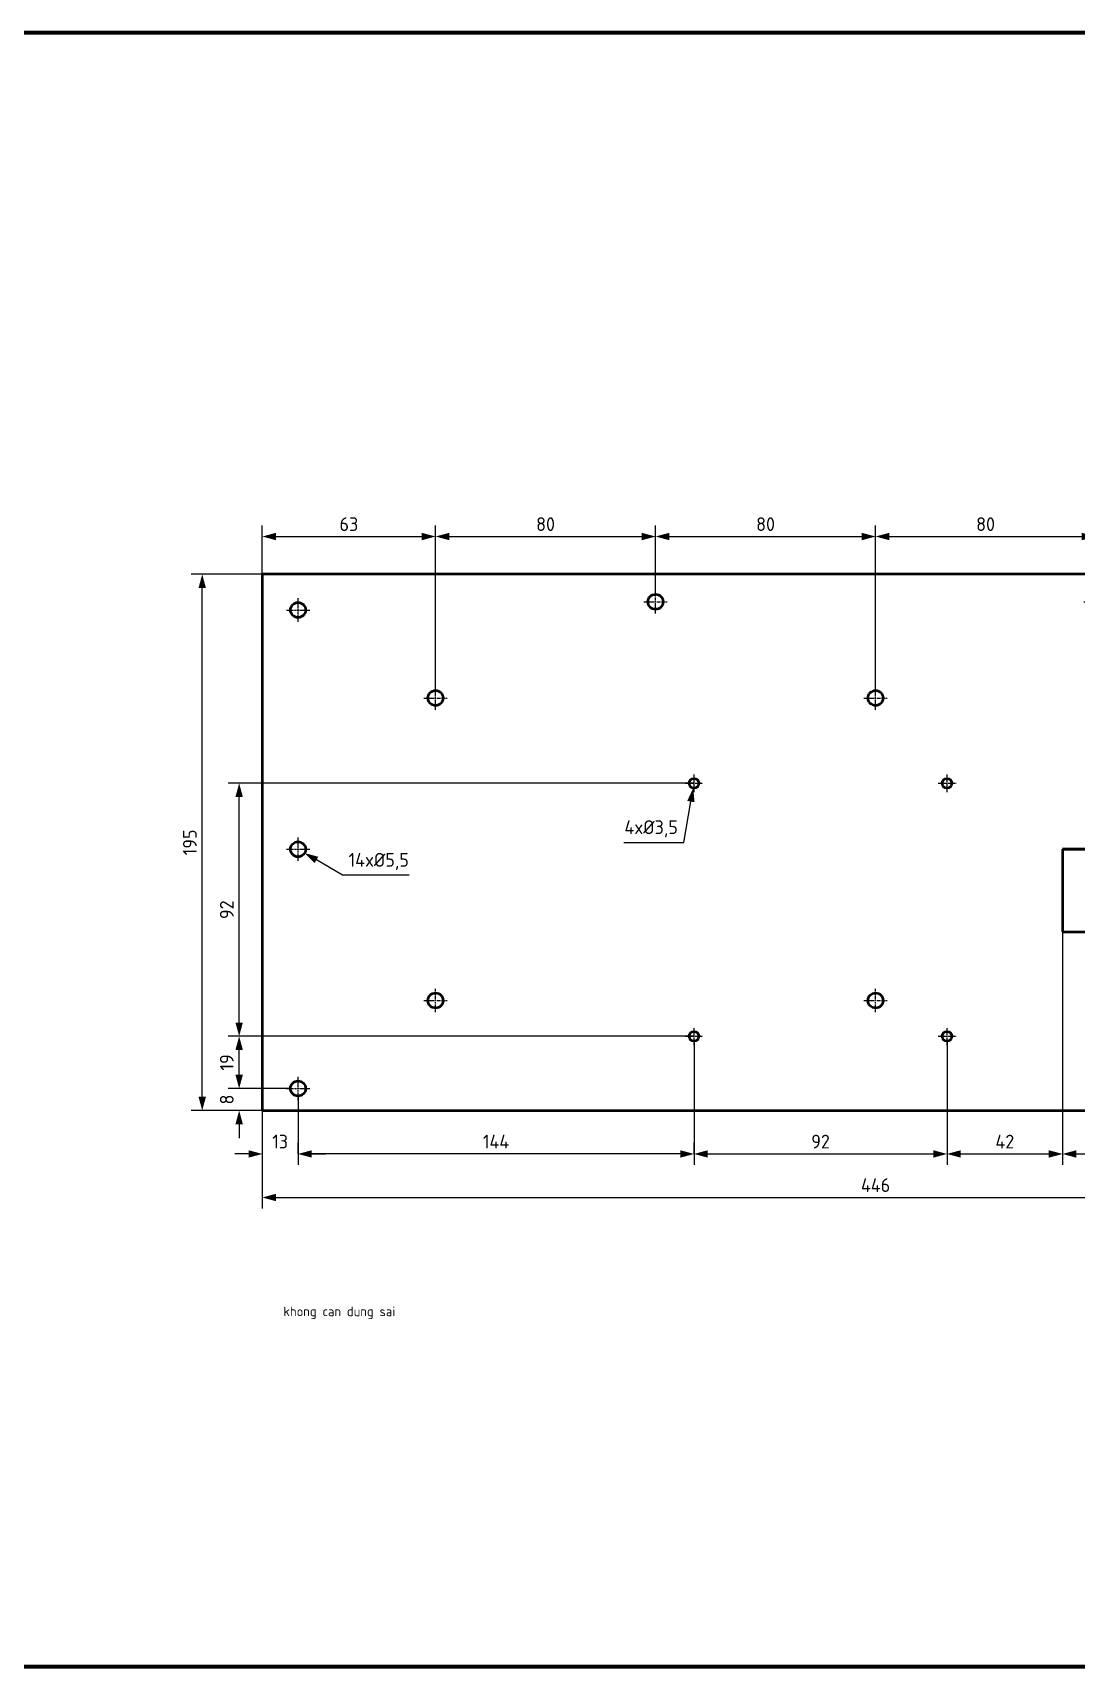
# Model space of a CAD drawing. Header units: millimetres. Extents: x 55 to 6841, y 61 to 3739.
# Drawn here: x 2948 to 3327, y 485 to 1079 of the extents above; entities that cross this region are included whole.
import ezdxf

# ---------------------------------------------------------------- set-up
doc = ezdxf.new("R2010")
doc.units = ezdxf.units.MM
doc.header["$LTSCALE"] = 0.7
doc.header["$PDMODE"] = 35
doc.header["$PDSIZE"] = -4
doc.linetypes.add('CENTER2', pattern=[1.125, 0.75, -0.125, 0.125, -0.125])
for name, color, linetype, lineweight in [('AM_5', 10, 'Continuous', 25), ('CON', 7, 'Continuous', 50), ('DIM', 94, 'Continuous', 25), ('KHUNGBV', 5, 'Continuous', 70)]:
    doc.layers.add(name, color=color, linetype=linetype, lineweight=lineweight)
doc.styles.add('TCVN-7284', font='tcvn+7284-2003r.ttf')
doc.styles.add('TCVN7824', font='tcvn+7284-2003r.ttf', dxfattribs={"height": 3.5})
doc.dimstyles.new('TCVN_ISO-25_RadiusDia', dxfattribs={"dimtxt": 2.5, "dimasz": 2.5, "dimexe": 2, "dimexo": 0, "dimgap": 1, "dimtad": 1, "dimtoh": 1, "dimtxsty": 'TCVN-7284', "dimblk": 'Arrow', "dimcen": 0, "dimclrd": 256, "dimclre": 256, "dimclrt": 256, "dimadec": 0, "dimazin": 0, "dimtfac": 1, "dimtofl": 0, "dimtmove": 0, "dimatfit": 3, "dimldrblk": 'Arrow', "dimfxl": 1, "dimlwd": -1, "dimlwe": -1, "dimarcsym": 0})

# ---------------------------------------------------------------- blocks, each defined once
blk = doc.blocks.new('KHUNG_A3')
at = {"layer": 'KHUNGBV', "color": 8, "linetype": 'Continuous', "ltscale": 0.66}
for p, q in [((481.71, 341.61), (61.71, 341.61)), ((61.71, 44.61), (481.71, 44.61))]:
    blk.add_line(p, q, dxfattribs=at)
blk = doc.blocks.new('*U473')
at = {"layer": 'AM_5', "color": 0, "linetype": 'CENTER2', "ltscale": 2, "transparency": 16777216}
for p, q in [((-4.25, 0), (-0.55, 0)), ((0, 0.55), (0, 4.25)), ((0.55, 0), (4.25, 0)), ((0, -4.25), (0, -0.55))]:
    blk.add_line(p, q, dxfattribs=at)
at = {"layer": 'AM_5', "color": 0, "linetype": 'Continuous', "ltscale": 2, "transparency": 16777216}
for p, q in [((-0.275, 0), (0.275, 0)), ((0, -0.275), (0, 0.275))]:
    blk.add_line(p, q, dxfattribs=at)
blk = doc.blocks.new('*U474')
at = {"layer": 'AM_5', "color": 0, "linetype": 'CENTER2', "ltscale": 2, "transparency": 16777216}
for p, q in [((-4.25, 0), (-0.55, 0)), ((0, 0.55), (0, 4.25)), ((0.55, 0), (4.25, 0)), ((0, -4.25), (0, -0.55))]:
    blk.add_line(p, q, dxfattribs=at)
at = {"layer": 'AM_5', "color": 0, "linetype": 'Continuous', "ltscale": 2, "transparency": 16777216}
for p, q in [((-0.275, 0), (0.275, 0)), ((0, -0.275), (0, 0.275))]:
    blk.add_line(p, q, dxfattribs=at)
blk = doc.blocks.new('*U475')
at = {"layer": 'AM_5', "color": 0, "linetype": 'CENTER2', "ltscale": 2, "transparency": 16777216}
for p, q in [((-4.25, 0), (-0.55, 0)), ((0, 0.55), (0, 4.25)), ((0.55, 0), (4.25, 0)), ((0, -4.25), (0, -0.55))]:
    blk.add_line(p, q, dxfattribs=at)
at = {"layer": 'AM_5', "color": 0, "linetype": 'Continuous', "ltscale": 2, "transparency": 16777216}
for p, q in [((-0.275, 0), (0.275, 0)), ((0, -0.275), (0, 0.275))]:
    blk.add_line(p, q, dxfattribs=at)
blk = doc.blocks.new('*U476')
at = {"layer": 'AM_5', "color": 0, "linetype": 'CENTER2', "ltscale": 2, "transparency": 16777216}
for p, q in [((-3.25, 0), (-0.35, 0)), ((0, 0.35), (0, 3.25)), ((0.35, 0), (3.25, 0)), ((0, -3.25), (0, -0.35))]:
    blk.add_line(p, q, dxfattribs=at)
at = {"layer": 'AM_5', "color": 0, "linetype": 'Continuous', "ltscale": 2, "transparency": 16777216}
for p, q in [((-0.175, 0), (0.175, 0)), ((0, -0.175), (0, 0.175))]:
    blk.add_line(p, q, dxfattribs=at)
blk = doc.blocks.new('*U477')
at = {"layer": 'AM_5', "color": 0, "linetype": 'CENTER2', "ltscale": 2, "transparency": 16777216}
for p, q in [((-4.25, 0), (-0.55, 0)), ((0, 0.55), (0, 4.25)), ((0.55, 0), (4.25, 0)), ((0, -4.25), (0, -0.55))]:
    blk.add_line(p, q, dxfattribs=at)
at = {"layer": 'AM_5', "color": 0, "linetype": 'Continuous', "ltscale": 2, "transparency": 16777216}
for p, q in [((-0.275, 0), (0.275, 0)), ((0, -0.275), (0, 0.275))]:
    blk.add_line(p, q, dxfattribs=at)
blk = doc.blocks.new('*U483')
at = {"layer": 'AM_5', "color": 0, "linetype": 'CENTER2', "ltscale": 2, "transparency": 16777216}
for p, q in [((-4.25, 0), (-0.55, 0)), ((0, 0.55), (0, 4.25)), ((0.55, 0), (4.25, 0)), ((0, -4.25), (0, -0.55))]:
    blk.add_line(p, q, dxfattribs=at)
at = {"layer": 'AM_5', "color": 0, "linetype": 'Continuous', "ltscale": 2, "transparency": 16777216}
for p, q in [((-0.275, 0), (0.275, 0)), ((0, -0.275), (0, 0.275))]:
    blk.add_line(p, q, dxfattribs=at)
blk = doc.blocks.new('*U484')
at = {"layer": 'AM_5', "color": 0, "linetype": 'CENTER2', "ltscale": 2, "transparency": 16777216}
for p, q in [((-4.25, 0), (-0.55, 0)), ((0, 0.55), (0, 4.25)), ((0.55, 0), (4.25, 0)), ((0, -4.25), (0, -0.55))]:
    blk.add_line(p, q, dxfattribs=at)
at = {"layer": 'AM_5', "color": 0, "linetype": 'Continuous', "ltscale": 2, "transparency": 16777216}
for p, q in [((-0.275, 0), (0.275, 0)), ((0, -0.275), (0, 0.275))]:
    blk.add_line(p, q, dxfattribs=at)
blk = doc.blocks.new('*U485')
at = {"layer": 'AM_5', "color": 0, "linetype": 'CENTER2', "ltscale": 2, "transparency": 16777216}
for p, q in [((-4.25, 0), (-0.55, 0)), ((0, 0.55), (0, 4.25)), ((0.55, 0), (4.25, 0)), ((0, -4.25), (0, -0.55))]:
    blk.add_line(p, q, dxfattribs=at)
at = {"layer": 'AM_5', "color": 0, "linetype": 'Continuous', "ltscale": 2, "transparency": 16777216}
for p, q in [((-0.275, 0), (0.275, 0)), ((0, -0.275), (0, 0.275))]:
    blk.add_line(p, q, dxfattribs=at)
blk = doc.blocks.new('*U486')
at = {"layer": 'AM_5', "color": 0, "linetype": 'CENTER2', "ltscale": 2, "transparency": 16777216}
for p, q in [((-4.25, 0), (-0.55, 0)), ((0, 0.55), (0, 4.25)), ((0.55, 0), (4.25, 0)), ((0, -4.25), (0, -0.55))]:
    blk.add_line(p, q, dxfattribs=at)
at = {"layer": 'AM_5', "color": 0, "linetype": 'Continuous', "ltscale": 2, "transparency": 16777216}
for p, q in [((-0.275, 0), (0.275, 0)), ((0, -0.275), (0, 0.275))]:
    blk.add_line(p, q, dxfattribs=at)
blk = doc.blocks.new('*U487')
at = {"layer": 'AM_5', "color": 0, "linetype": 'CENTER2', "ltscale": 2, "transparency": 16777216}
for p, q in [((-3.25, 0), (-0.35, 0)), ((0, 0.35), (0, 3.25)), ((0.35, 0), (3.25, 0)), ((0, -3.25), (0, -0.35))]:
    blk.add_line(p, q, dxfattribs=at)
at = {"layer": 'AM_5', "color": 0, "linetype": 'Continuous', "ltscale": 2, "transparency": 16777216}
for p, q in [((-0.175, 0), (0.175, 0)), ((0, -0.175), (0, 0.175))]:
    blk.add_line(p, q, dxfattribs=at)
blk = doc.blocks.new('*U488')
at = {"layer": 'AM_5', "color": 0, "linetype": 'CENTER2', "ltscale": 2, "transparency": 16777216}
for p, q in [((-3.25, 0), (-0.35, 0)), ((0, 0.35), (0, 3.25)), ((0.35, 0), (3.25, 0)), ((0, -3.25), (0, -0.35))]:
    blk.add_line(p, q, dxfattribs=at)
at = {"layer": 'AM_5', "color": 0, "linetype": 'Continuous', "ltscale": 2, "transparency": 16777216}
for p, q in [((-0.175, 0), (0.175, 0)), ((0, -0.175), (0, 0.175))]:
    blk.add_line(p, q, dxfattribs=at)
blk = doc.blocks.new('*U489')
at = {"layer": 'AM_5', "color": 0, "linetype": 'CENTER2', "ltscale": 2, "transparency": 16777216}
for p, q in [((-4.25, 0), (-0.55, 0)), ((0, 0.55), (0, 4.25)), ((0.55, 0), (4.25, 0)), ((0, -4.25), (0, -0.55))]:
    blk.add_line(p, q, dxfattribs=at)
at = {"layer": 'AM_5', "color": 0, "linetype": 'Continuous', "ltscale": 2, "transparency": 16777216}
for p, q in [((-0.275, 0), (0.275, 0)), ((0, -0.275), (0, 0.275))]:
    blk.add_line(p, q, dxfattribs=at)
blk = doc.blocks.new('*U490')
at = {"layer": 'AM_5', "color": 0, "linetype": 'CENTER2', "ltscale": 2, "transparency": 16777216}
for p, q in [((-4.25, 0), (-0.55, 0)), ((0, 0.55), (0, 4.25)), ((0.55, 0), (4.25, 0)), ((0, -4.25), (0, -0.55))]:
    blk.add_line(p, q, dxfattribs=at)
at = {"layer": 'AM_5', "color": 0, "linetype": 'Continuous', "ltscale": 2, "transparency": 16777216}
for p, q in [((-0.275, 0), (0.275, 0)), ((0, -0.275), (0, 0.275))]:
    blk.add_line(p, q, dxfattribs=at)
blk = doc.blocks.new('*U478')
at = {"layer": 'AM_5', "color": 0, "linetype": 'CENTER2', "ltscale": 2, "transparency": 16777216}
for p, q in [((-4.25, 0), (-0.55, 0)), ((0, 0.55), (0, 4.25)), ((0.55, 0), (4.25, 0)), ((0, -4.25), (0, -0.55))]:
    blk.add_line(p, q, dxfattribs=at)
at = {"layer": 'AM_5', "color": 0, "linetype": 'Continuous', "ltscale": 2, "transparency": 16777216}
for p, q in [((-0.275, 0), (0.275, 0)), ((0, -0.275), (0, 0.275))]:
    blk.add_line(p, q, dxfattribs=at)
blk = doc.blocks.new('*U479')
at = {"layer": 'AM_5', "color": 0, "linetype": 'CENTER2', "ltscale": 2, "transparency": 16777216}
for p, q in [((-3.25, 0), (-0.35, 0)), ((0, 0.35), (0, 3.25)), ((0.35, 0), (3.25, 0)), ((0, -3.25), (0, -0.35))]:
    blk.add_line(p, q, dxfattribs=at)
at = {"layer": 'AM_5', "color": 0, "linetype": 'Continuous', "ltscale": 2, "transparency": 16777216}
for p, q in [((-0.175, 0), (0.175, 0)), ((0, -0.175), (0, 0.175))]:
    blk.add_line(p, q, dxfattribs=at)
blk = doc.blocks.new('*U480')
at = {"layer": 'AM_5', "color": 0, "linetype": 'CENTER2', "ltscale": 2, "transparency": 16777216}
for p, q in [((-4.25, 0), (-0.55, 0)), ((0, 0.55), (0, 4.25)), ((0.55, 0), (4.25, 0)), ((0, -4.25), (0, -0.55))]:
    blk.add_line(p, q, dxfattribs=at)
at = {"layer": 'AM_5', "color": 0, "linetype": 'Continuous', "ltscale": 2, "transparency": 16777216}
for p, q in [((-0.275, 0), (0.275, 0)), ((0, -0.275), (0, 0.275))]:
    blk.add_line(p, q, dxfattribs=at)
blk = doc.blocks.new('*U481')
at = {"layer": 'AM_5', "color": 0, "linetype": 'CENTER2', "ltscale": 2, "transparency": 16777216}
for p, q in [((-4.25, 0), (-0.55, 0)), ((0, 0.55), (0, 4.25)), ((0.55, 0), (4.25, 0)), ((0, -4.25), (0, -0.55))]:
    blk.add_line(p, q, dxfattribs=at)
at = {"layer": 'AM_5', "color": 0, "linetype": 'Continuous', "ltscale": 2, "transparency": 16777216}
for p, q in [((-0.275, 0), (0.275, 0)), ((0, -0.275), (0, 0.275))]:
    blk.add_line(p, q, dxfattribs=at)
blk = doc.blocks.new('*U482')
at = {"layer": 'AM_5', "color": 0, "linetype": 'CENTER2', "ltscale": 2, "transparency": 16777216}
for p, q in [((-4.25, 0), (-0.55, 0)), ((0, 0.55), (0, 4.25)), ((0.55, 0), (4.25, 0)), ((0, -4.25), (0, -0.55))]:
    blk.add_line(p, q, dxfattribs=at)
at = {"layer": 'AM_5', "color": 0, "linetype": 'Continuous', "ltscale": 2, "transparency": 16777216}
for p, q in [((-0.275, 0), (0.275, 0)), ((0, -0.275), (0, 0.275))]:
    blk.add_line(p, q, dxfattribs=at)
blk = doc.blocks.new('tam_day')
at = {"layer": 'CON'}
for p, q in [((4476.73, 461.82), (4030.73, 461.82)), ((4030.73, 461.82), (4030.73, 266.82)), ((4476.73, 266.82), (4476.73, 461.82)), ((4321.73, 361.82), (4351.73, 361.82)), ((4321.73, 361.82), (4321.73, 331.82)), ((4351.73, 361.82), (4321.73, 361.82)), ((4321.73, 361.82), (4321.73, 331.82)), ((4351.73, 361.82), (4351.73, 331.82)), ((4351.73, 331.82), (4351.73, 361.82)), ((4321.73, 331.82), (4351.73, 331.82)), ((4321.73, 331.82), (4351.73, 331.82)), ((4030.73, 266.82), (4476.73, 266.82))]:
    blk.add_line(p, q, dxfattribs=at)
for centre, radius in [((4043.73, 448.82), 2.75), ((4043.73, 448.82), 2.75), ((4173.73, 451.82), 2.75), ((4173.73, 451.82), 2.75), ((4333.73, 451.82), 2.75), ((4333.73, 451.82), 2.75), ((4463.73, 448.82), 2.75), ((4463.73, 448.82), 2.75), ((4093.73, 416.82), 2.75), ((4093.73, 416.82), 2.75), ((4253.73, 416.82), 2.75), ((4253.73, 416.82), 2.75), ((4413.73, 416.82), 2.75), ((4413.73, 416.82), 2.75), ((4187.73, 385.82), 1.75), ((4279.73, 385.82), 1.75), ((4043.73, 361.82), 2.75), ((4043.73, 361.82), 2.75), ((4463.73, 361.82), 2.75), ((4463.73, 361.82), 2.75), ((4093.73, 306.82), 2.75), ((4093.73, 306.82), 2.75), ((4253.73, 306.82), 2.75), ((4253.73, 306.82), 2.75), ((4413.73, 306.82), 2.75), ((4413.73, 306.82), 2.75), ((4187.73, 293.82), 1.75), ((4279.73, 293.82), 1.75), ((4043.73, 274.82), 2.75), ((4043.73, 274.82), 2.75), ((4463.73, 274.82), 2.75), ((4463.73, 274.82), 2.75)]:
    blk.add_circle(centre, radius, dxfattribs=at)
at = {"layer": 'AM_5', "linetype": 'CENTER2', "ltscale": 2}
for name, p in [('*U473', (4043.73, 448.82)), ('*U474', (4173.73, 451.82)), ('*U483', (4333.73, 451.82)), ('*U485', (4463.73, 448.82)), ('*U475', (4093.73, 416.82)), ('*U477', (4253.73, 416.82)), ('*U484', (4413.73, 416.82)), ('*U476', (4187.73, 385.82)), ('*U487', (4279.73, 385.82)), ('*U481', (4043.73, 361.82)), ('*U486', (4463.73, 361.82)), ('*U480', (4093.73, 306.82)), ('*U489', (4253.73, 306.82)), ('*U490', (4413.73, 306.82)), ('*U479', (4187.73, 293.82)), ('*U488', (4279.73, 293.82)), ('*U482', (4043.73, 274.82)), ('*U478', (4463.73, 274.82))]:
    blk.add_blockref(name, p, dxfattribs=at)
blk = doc.blocks.new('Arrow')
at = {"layer": 'DIM'}
blk.add_solid([(-1, 0.27), (-1, -0.27), (0, 0)], dxfattribs=at)
blk = doc.blocks.new('*D339')
at = {"layer": 'Defpoints', "color": 0, "ltscale": 0.2, "transparency": 16777216}
for p in [(3044.35, 691.99), (3031.35, 686.74), (3044.35, 670.95)]:
    blk.add_point(p, dxfattribs=at)
at = {"layer": 'DIM', "ltscale": 0.2, "transparency": 16777216}
for p, q in [((3044.35, 691.99), (3044.35, 666.95)), ((3031.35, 686.74), (3031.35, 666.95)), ((3026.35, 670.95), (3021.35, 670.95)), ((3049.35, 670.95), (3054.35, 670.95))]:
    blk.add_line(p, q, dxfattribs=at)
at = {"layer": 'DIM', "ltscale": 0.2, "transparency": 16777216, "xscale": 5.000000000000284, "yscale": 5.000000000000284, "zscale": 5.000000000000284}
blk.add_blockref('Arrow', (3031.35, 670.95), dxfattribs=at)
at = {"layer": 'DIM', "ltscale": 0.2, "transparency": 16777216, "xscale": 5.000000000000284, "yscale": 5.000000000000284, "zscale": 5.000000000000284, "rotation": 180}
blk.add_blockref('Arrow', (3044.35, 670.95), dxfattribs=at)
at = {"layer": 'DIM', "ltscale": 0.2, "transparency": 16777216, "insert": (3037.85, 675.45), "char_height": 5, "attachment_point": 5, "style": 'TCVN-7284'}
blk.add_mtext('13', dxfattribs=at)
blk = doc.blocks.new('*D340')
at = {"layer": 'Defpoints', "color": 0, "ltscale": 0.2, "transparency": 16777216}
for p in [(3322.35, 748.74), (3280.35, 712.49), (3322.35, 670.95)]:
    blk.add_point(p, dxfattribs=at)
at = {"layer": 'DIM', "ltscale": 0.2, "transparency": 16777216}
for p, q in [((3322.35, 748.74), (3322.35, 666.95)), ((3280.35, 712.49), (3280.35, 666.95)), ((3285.35, 670.95), (3317.35, 670.95))]:
    blk.add_line(p, q, dxfattribs=at)
at = {"layer": 'DIM', "ltscale": 0.2, "transparency": 16777216, "xscale": 5.000000000000284, "yscale": 5.000000000000284, "zscale": 5.000000000000284, "rotation": 180}
blk.add_blockref('Arrow', (3280.35, 670.95), dxfattribs=at)
at = {"layer": 'DIM', "ltscale": 0.2, "transparency": 16777216, "xscale": 5.000000000000284, "yscale": 5.000000000000284, "zscale": 5.000000000000284}
blk.add_blockref('Arrow', (3322.35, 670.95), dxfattribs=at)
at = {"layer": 'DIM', "ltscale": 0.2, "transparency": 16777216, "insert": (3301.35, 675.45), "char_height": 5, "attachment_point": 5, "style": 'TCVN-7284'}
blk.add_mtext('42', dxfattribs=at)
blk = doc.blocks.new('*D341')
at = {"layer": 'Defpoints', "color": 0, "ltscale": 0.2, "transparency": 16777216}
for p in [(3322.35, 751.74), (3352.35, 751.74), (3352.35, 670.95)]:
    blk.add_point(p, dxfattribs=at)
at = {"layer": 'DIM', "ltscale": 0.2, "transparency": 16777216}
for p, q in [((3322.35, 751.74), (3322.35, 666.95)), ((3352.35, 751.74), (3352.35, 666.95)), ((3327.35, 670.95), (3347.35, 670.95))]:
    blk.add_line(p, q, dxfattribs=at)
at = {"layer": 'DIM', "ltscale": 0.2, "transparency": 16777216, "xscale": 5.000000000000284, "yscale": 5.000000000000284, "zscale": 5.000000000000284, "rotation": 180}
blk.add_blockref('Arrow', (3322.35, 670.95), dxfattribs=at)
at = {"layer": 'DIM', "ltscale": 0.2, "transparency": 16777216, "xscale": 5.000000000000284, "yscale": 5.000000000000284, "zscale": 5.000000000000284}
blk.add_blockref('Arrow', (3352.35, 670.95), dxfattribs=at)
at = {"layer": 'DIM', "ltscale": 0.2, "transparency": 16777216, "insert": (3337.35, 675.45), "char_height": 5, "attachment_point": 5, "style": 'TCVN-7284'}
blk.add_mtext('30', dxfattribs=at)
blk = doc.blocks.new('*D342')
at = {"layer": 'Defpoints', "color": 0, "ltscale": 0.7, "transparency": 16777216}
for p in [(3031.35, 686.74), (3477.35, 686.74), (3477.35, 655.12)]:
    blk.add_point(p, dxfattribs=at)
at = {"layer": 'DIM', "ltscale": 0.7, "transparency": 16777216}
for p, q in [((3031.35, 686.74), (3031.35, 651.12)), ((3477.35, 686.74), (3477.35, 651.12)), ((3036.35, 655.12), (3472.35, 655.12))]:
    blk.add_line(p, q, dxfattribs=at)
at = {"layer": 'DIM', "ltscale": 0.7, "transparency": 16777216, "xscale": 5, "yscale": 5, "zscale": 5, "rotation": 180}
blk.add_blockref('Arrow', (3031.35, 655.12), dxfattribs=at)
at = {"layer": 'DIM', "ltscale": 0.7, "transparency": 16777216, "xscale": 5, "yscale": 5, "zscale": 5}
blk.add_blockref('Arrow', (3477.35, 655.12), dxfattribs=at)
at = {"layer": 'DIM', "ltscale": 0.7, "transparency": 16777216, "insert": (3254.35, 659.62), "char_height": 5, "attachment_point": 5, "style": 'TCVN-7284', "bg_fill": 3, "box_fill_scale": 1.1, "bg_fill_color": 256, "bg_fill_true_color": 13158600, "bg_fill_transparency": 0}
blk.add_mtext('446', dxfattribs=at)
blk = doc.blocks.new('*D343')
at = {"layer": 'Defpoints', "color": 0, "ltscale": 0.2, "transparency": 16777216}
for p in [(3022.94, 694.74), (3041.6, 694.74), (3031.35, 686.74)]:
    blk.add_point(p, dxfattribs=at)
at = {"layer": 'DIM', "ltscale": 0.2, "transparency": 16777216}
for p, q in [((3022.94, 699.74), (3022.94, 704.74)), ((3041.6, 694.74), (3018.94, 694.74)), ((3031.35, 686.74), (3018.94, 686.74)), ((3022.94, 681.74), (3022.94, 676.74))]:
    blk.add_line(p, q, dxfattribs=at)
at = {"layer": 'DIM', "ltscale": 0.2, "transparency": 16777216, "xscale": 5.000000000000284, "yscale": 5.000000000000284, "zscale": 5.000000000000284}
for p, rotation in [((3022.94, 694.74), 270), ((3022.94, 686.74), 90)]:
    blk.add_blockref('Arrow', p, dxfattribs=dict(at, rotation=rotation))
at = {"layer": 'DIM', "ltscale": 0.2, "transparency": 16777216, "insert": (3018.44, 690.74), "char_height": 5, "attachment_point": 5, "rotation": 90, "style": 'TCVN-7284'}
blk.add_mtext('8', dxfattribs=at)
blk = doc.blocks.new('*D344')
at = {"layer": 'Defpoints', "color": 0, "ltscale": 0.2, "transparency": 16777216}
for p in [(3022.94, 713.74), (3188.35, 713.74), (3041.6, 694.74)]:
    blk.add_point(p, dxfattribs=at)
at = {"layer": 'DIM', "ltscale": 0.2, "transparency": 16777216}
for p, q in [((3188.35, 713.74), (3018.94, 713.74)), ((3022.94, 699.74), (3022.94, 708.74)), ((3041.6, 694.74), (3018.94, 694.74))]:
    blk.add_line(p, q, dxfattribs=at)
at = {"layer": 'DIM', "ltscale": 0.2, "transparency": 16777216, "xscale": 5.000000000000284, "yscale": 5.000000000000284, "zscale": 5.000000000000284}
for p, rotation in [((3022.94, 713.74), 90), ((3022.94, 694.74), 270)]:
    blk.add_blockref('Arrow', p, dxfattribs=dict(at, rotation=rotation))
at = {"layer": 'DIM', "ltscale": 0.2, "transparency": 16777216, "insert": (3018.44, 704.24), "char_height": 5, "attachment_point": 5, "rotation": 90, "style": 'TCVN-7284'}
blk.add_mtext('19', dxfattribs=at)
blk = doc.blocks.new('*D345')
at = {"layer": 'Defpoints', "color": 0, "ltscale": 0.7, "transparency": 16777216}
for p in [(3009.51, 881.74), (3031.35, 881.74), (3031.35, 686.74)]:
    blk.add_point(p, dxfattribs=at)
at = {"layer": 'DIM', "ltscale": 0.7, "transparency": 16777216}
for p, q in [((3031.35, 881.74), (3005.51, 881.74)), ((3009.51, 691.74), (3009.51, 876.74)), ((3031.35, 686.74), (3005.51, 686.74))]:
    blk.add_line(p, q, dxfattribs=at)
at = {"layer": 'DIM', "ltscale": 0.7, "transparency": 16777216, "xscale": 5, "yscale": 5, "zscale": 5}
for p, rotation in [((3009.51, 881.74), 90), ((3009.51, 686.74), 270)]:
    blk.add_blockref('Arrow', p, dxfattribs=dict(at, rotation=rotation))
at = {"layer": 'DIM', "ltscale": 0.7, "transparency": 16777216, "insert": (3005.01, 784.24), "char_height": 5, "attachment_point": 5, "rotation": 90, "style": 'TCVN-7284', "bg_fill": 3, "box_fill_scale": 1.1, "bg_fill_color": 256, "bg_fill_true_color": 13158600, "bg_fill_transparency": 0}
blk.add_mtext('195', dxfattribs=at)
blk = doc.blocks.new('*D346')
at = {"layer": 'Defpoints', "color": 0, "ltscale": 0.2, "transparency": 16777216}
for p in [(3044.35, 670.95), (3044.35, 670.95), (3188.35, 670.95)]:
    blk.add_point(p, dxfattribs=at)
at = {"layer": 'DIM', "ltscale": 0.2, "transparency": 16777216}
for p, q in [((3044.35, 670.95), (3044.35, 674.95)), ((3188.35, 670.95), (3188.35, 674.95)), ((3183.35, 670.95), (3049.35, 670.95))]:
    blk.add_line(p, q, dxfattribs=at)
at = {"layer": 'DIM', "ltscale": 0.2, "transparency": 16777216, "xscale": 5.000000000000284, "yscale": 5.000000000000284, "zscale": 5.000000000000284, "rotation": 180}
blk.add_blockref('Arrow', (3044.35, 670.95), dxfattribs=at)
at = {"layer": 'DIM', "ltscale": 0.2, "transparency": 16777216, "xscale": 5.000000000000284, "yscale": 5.000000000000284, "zscale": 5.000000000000284}
blk.add_blockref('Arrow', (3188.35, 670.95), dxfattribs=at)
at = {"layer": 'DIM', "ltscale": 0.2, "transparency": 16777216, "insert": (3116.35, 675.45), "char_height": 5, "attachment_point": 5, "style": 'TCVN-7284'}
blk.add_mtext('144', dxfattribs=at)
blk = doc.blocks.new('*D347')
at = {"layer": 'Defpoints', "color": 0, "ltscale": 0.2, "transparency": 16777216}
for p in [(3094.35, 895.45), (3031.35, 881.74), (3094.35, 839.49)]:
    blk.add_point(p, dxfattribs=at)
at = {"layer": 'DIM', "ltscale": 0.2, "transparency": 16777216}
for p, q in [((3031.35, 881.74), (3031.35, 899.45)), ((3094.35, 839.49), (3094.35, 899.45)), ((3036.35, 895.45), (3089.35, 895.45))]:
    blk.add_line(p, q, dxfattribs=at)
at = {"layer": 'DIM', "ltscale": 0.2, "transparency": 16777216, "xscale": 5.000000000000284, "yscale": 5.000000000000284, "zscale": 5.000000000000284, "rotation": 180}
blk.add_blockref('Arrow', (3031.35, 895.45), dxfattribs=at)
at = {"layer": 'DIM', "ltscale": 0.2, "transparency": 16777216, "xscale": 5.000000000000284, "yscale": 5.000000000000284, "zscale": 5.000000000000284}
blk.add_blockref('Arrow', (3094.35, 895.45), dxfattribs=at)
at = {"layer": 'DIM', "ltscale": 0.2, "transparency": 16777216, "insert": (3062.85, 899.95), "char_height": 5, "attachment_point": 5, "style": 'TCVN-7284'}
blk.add_mtext('63', dxfattribs=at)
blk = doc.blocks.new('*D348')
at = {"layer": 'Defpoints', "color": 0, "ltscale": 0.2, "transparency": 16777216}
for p in [(3174.35, 895.45), (3174.35, 895.45), (3094.35, 839.49)]:
    blk.add_point(p, dxfattribs=at)
at = {"layer": 'DIM', "ltscale": 0.2, "transparency": 16777216}
for p, q in [((3094.35, 839.49), (3094.35, 899.45)), ((3174.35, 895.45), (3174.35, 899.45)), ((3099.35, 895.45), (3169.35, 895.45))]:
    blk.add_line(p, q, dxfattribs=at)
at = {"layer": 'DIM', "ltscale": 0.2, "transparency": 16777216, "xscale": 5.000000000000284, "yscale": 5.000000000000284, "zscale": 5.000000000000284, "rotation": 180}
blk.add_blockref('Arrow', (3094.35, 895.45), dxfattribs=at)
at = {"layer": 'DIM', "ltscale": 0.2, "transparency": 16777216, "xscale": 5.000000000000284, "yscale": 5.000000000000284, "zscale": 5.000000000000284}
blk.add_blockref('Arrow', (3174.35, 895.45), dxfattribs=at)
at = {"layer": 'DIM', "ltscale": 0.2, "transparency": 16777216, "insert": (3134.35, 899.95), "char_height": 5, "attachment_point": 5, "style": 'TCVN-7284'}
blk.add_mtext('80', dxfattribs=at)
blk = doc.blocks.new('*D349')
at = {"layer": 'Defpoints', "color": 0, "ltscale": 0.2, "transparency": 16777216}
for p in [(3254.35, 895.45), (3174.35, 874.49), (3254.35, 839.49)]:
    blk.add_point(p, dxfattribs=at)
at = {"layer": 'DIM', "ltscale": 0.2, "transparency": 16777216}
for p, q in [((3174.35, 874.49), (3174.35, 899.45)), ((3254.35, 839.49), (3254.35, 899.45)), ((3179.35, 895.45), (3249.35, 895.45))]:
    blk.add_line(p, q, dxfattribs=at)
at = {"layer": 'DIM', "ltscale": 0.2, "transparency": 16777216, "xscale": 5.000000000000284, "yscale": 5.000000000000284, "zscale": 5.000000000000284, "rotation": 180}
blk.add_blockref('Arrow', (3174.35, 895.45), dxfattribs=at)
at = {"layer": 'DIM', "ltscale": 0.2, "transparency": 16777216, "xscale": 5.000000000000284, "yscale": 5.000000000000284, "zscale": 5.000000000000284}
blk.add_blockref('Arrow', (3254.35, 895.45), dxfattribs=at)
at = {"layer": 'DIM', "ltscale": 0.2, "transparency": 16777216, "insert": (3214.35, 899.95), "char_height": 5, "attachment_point": 5, "style": 'TCVN-7284'}
blk.add_mtext('80', dxfattribs=at)
blk = doc.blocks.new('*D350')
at = {"layer": 'Defpoints', "color": 0, "ltscale": 0.2, "transparency": 16777216}
for p in [(3334.35, 895.45), (3334.35, 874.49), (3254.35, 839.49)]:
    blk.add_point(p, dxfattribs=at)
at = {"layer": 'DIM', "ltscale": 0.2, "transparency": 16777216}
for p, q in [((3254.35, 839.49), (3254.35, 899.45)), ((3334.35, 874.49), (3334.35, 899.45)), ((3259.35, 895.45), (3329.35, 895.45))]:
    blk.add_line(p, q, dxfattribs=at)
at = {"layer": 'DIM', "ltscale": 0.2, "transparency": 16777216, "xscale": 5.000000000000284, "yscale": 5.000000000000284, "zscale": 5.000000000000284, "rotation": 180}
blk.add_blockref('Arrow', (3254.35, 895.45), dxfattribs=at)
at = {"layer": 'DIM', "ltscale": 0.2, "transparency": 16777216, "xscale": 5.000000000000284, "yscale": 5.000000000000284, "zscale": 5.000000000000284}
blk.add_blockref('Arrow', (3334.35, 895.45), dxfattribs=at)
at = {"layer": 'DIM', "ltscale": 0.2, "transparency": 16777216, "insert": (3294.35, 899.95), "char_height": 5, "attachment_point": 5, "style": 'TCVN-7284'}
blk.add_mtext('80', dxfattribs=at)
blk = doc.blocks.new('*D353')
at = {"layer": 'Defpoints', "color": 0, "ltscale": 0.7, "transparency": 16777216}
for p in [(3188.35, 711.99), (3280.35, 711.99), (3280.35, 670.95)]:
    blk.add_point(p, dxfattribs=at)
at = {"layer": 'DIM', "ltscale": 0.7, "transparency": 16777216}
for p, q in [((3188.35, 711.99), (3188.35, 666.95)), ((3280.35, 711.99), (3280.35, 666.95)), ((3193.35, 670.95), (3275.35, 670.95))]:
    blk.add_line(p, q, dxfattribs=at)
at = {"layer": 'DIM', "ltscale": 0.7, "transparency": 16777216, "xscale": 5, "yscale": 5, "zscale": 5, "rotation": 180}
blk.add_blockref('Arrow', (3188.35, 670.95), dxfattribs=at)
at = {"layer": 'DIM', "ltscale": 0.7, "transparency": 16777216, "xscale": 5, "yscale": 5, "zscale": 5}
blk.add_blockref('Arrow', (3280.35, 670.95), dxfattribs=at)
at = {"layer": 'DIM', "ltscale": 0.7, "transparency": 16777216, "insert": (3234.35, 675.45), "char_height": 5, "attachment_point": 5, "style": 'TCVN-7284', "bg_fill": 3, "box_fill_scale": 1.1, "bg_fill_color": 256, "bg_fill_true_color": 13158600, "bg_fill_transparency": 0}
blk.add_mtext('92', dxfattribs=at)
blk = doc.blocks.new('*D356')
at = {"layer": 'Defpoints', "color": 0, "ltscale": 0.2, "transparency": 16777216}
for p in [(3041.97, 783.12), (3046.73, 780.35)]:
    blk.add_point(p, dxfattribs=at)
at = {"layer": 'DIM', "ltscale": 0.2, "transparency": 16777216}
for p, q in [((3060.56, 772.31), (3051.05, 777.84)), ((3084.81, 772.31), (3060.56, 772.31))]:
    blk.add_line(p, q, dxfattribs=at)
at = {"layer": 'DIM', "ltscale": 0.2, "transparency": 16777216, "xscale": 5.000000000000284, "yscale": 5.000000000000284, "zscale": 5.000000000000284, "rotation": 149.8299766959753}
blk.add_blockref('Arrow', (3046.73, 780.35), dxfattribs=at)
at = {"layer": 'DIM', "ltscale": 0.2, "transparency": 16777216, "insert": (3073.69, 777.31), "char_height": 5, "attachment_point": 5, "style": 'TCVN-7284'}
blk.add_mtext('14x%%C5,5', dxfattribs=at)
blk = doc.blocks.new('*D357')
at = {"layer": 'Defpoints', "color": 0, "ltscale": 0.2, "transparency": 16777216}
for p in [(3188.05, 804.01), (3188.65, 807.46)]:
    blk.add_point(p, dxfattribs=at)
at = {"layer": 'DIM', "ltscale": 0.2, "transparency": 16777216}
for p, q in [((3184.62, 784.18), (3187.2, 799.09)), ((3162.87, 784.18), (3184.62, 784.18))]:
    blk.add_line(p, q, dxfattribs=at)
at = {"layer": 'DIM', "ltscale": 0.2, "transparency": 16777216, "xscale": 5.000000000000284, "yscale": 5.000000000000284, "zscale": 5.000000000000284, "rotation": 80.18092467949643}
blk.add_blockref('Arrow', (3188.05, 804.01), dxfattribs=at)
at = {"layer": 'DIM', "ltscale": 0.2, "transparency": 16777216, "insert": (3172.75, 789.18), "char_height": 5, "attachment_point": 5, "style": 'TCVN-7284'}
blk.add_mtext('4x%%C3,5', dxfattribs=at)
blk = doc.blocks.new('*D469')
at = {"layer": 'Defpoints', "color": 0, "ltscale": 0.7, "transparency": 16777216}
for p in [(3022.94, 805.74), (3188.35, 805.74), (3188.35, 713.74)]:
    blk.add_point(p, dxfattribs=at)
at = {"layer": 'DIM', "ltscale": 0.7, "transparency": 16777216}
for p, q in [((3188.35, 805.74), (3018.94, 805.74)), ((3022.94, 718.74), (3022.94, 800.74)), ((3188.35, 713.74), (3018.94, 713.74))]:
    blk.add_line(p, q, dxfattribs=at)
at = {"layer": 'DIM', "ltscale": 0.7, "transparency": 16777216, "xscale": 5, "yscale": 5, "zscale": 5}
for p, rotation in [((3022.94, 805.74), 90), ((3022.94, 713.74), 270)]:
    blk.add_blockref('Arrow', p, dxfattribs=dict(at, rotation=rotation))
at = {"layer": 'DIM', "ltscale": 0.7, "transparency": 16777216, "insert": (3018.44, 759.74), "char_height": 5, "attachment_point": 5, "rotation": 90, "style": 'TCVN-7284', "bg_fill": 3, "box_fill_scale": 1.1, "bg_fill_color": 256, "bg_fill_true_color": 13158600, "bg_fill_transparency": 0}
blk.add_mtext('92', dxfattribs=at)

msp = doc.modelspace()

# ---------------------------------------------------------------- block references
at = {"layer": 'DIM', "xscale": 2, "yscale": 2, "zscale": 2}
msp.add_blockref('KHUNG_A3', (2738.929, 395.428), dxfattribs=at)
at = {"layer": 'DIM'}
msp.add_blockref('tam_day', (-999.38, 419.912), dxfattribs=at)

# ---------------------------------------------------------------- texts
at = {"layer": 'DIM', "ltscale": 0.2, "insert": (3038.981, 615.463), "char_height": 3.5, "attachment_point": 1, "style": 'TCVN7824'}
msp.add_mtext_dynamic_manual_height_columns('khong can dung sai', width=201.06886, gutter_width=17.5, heights=[0], dxfattribs=at)

# ---------------------------------------------------------------- dimensions: what is measured, and where the dimension line sits
at = {"layer": 'DIM', "ltscale": 0.2}
for base, p1, p2, override, picture, middle in [((3174.353, 895.447), (3094.353, 839.486), (3174.353, 895.447), {"dimscale": 2, "dimtmove": 1}, '*D348', (3134.353, 899.947)), ((3254.353, 895.447), (3174.353, 874.486), (3254.353, 839.486), {"dimscale": 2}, '*D349', (3214.353, 899.947)), ((3334.353, 895.447), (3254.353, 839.486), (3334.353, 874.486), {"dimscale": 2, "dimtmove": 1}, '*D350', (3294.353, 899.947)), ((3322.353, 670.955), (3280.353, 712.486), (3322.353, 748.736), {"dimscale": 2, "dimtmove": 1}, '*D340', (3301.353, 675.455)), ((3352.353, 670.955), (3322.353, 751.736), (3352.353, 751.736), {"dimscale": 2, "dimtmove": 1}, '*D341', (3337.353, 675.455)), ((3044.352, 670.955), (3031.353, 686.736), (3044.352, 691.986), {"dimscale": 2}, '*D339', (3037.852, 675.455))]:
    dim = msp.add_linear_dim(base=base, p1=p1, p2=p2, dimstyle='TCVN_ISO-25_RadiusDia', override=override, dxfattribs=at)
    dim.commit()
    dim.dimension.update_dxf_attribs({"geometry": picture, "text_midpoint": middle})
dim = msp.add_diameter_dim_2p(p1=(3188.651, 807.461), p2=(3188.054, 804.012), dimstyle='TCVN_ISO-25_RadiusDia', override={"dimscale": 2, "dimpost": '4x%%C<>'}, dxfattribs=at)
dim.commit()
dim.dimension.update_dxf_attribs({"geometry": '*D357', "text_midpoint": (3172.746, 784.176), "dimtype": 163})
dim = msp.add_diameter_dim_2p(p1=(3041.974, 783.118), p2=(3046.729, 780.354), dimstyle='TCVN_ISO-25_RadiusDia', override={"dimscale": 2, "dimpost": '14x%%C<>'}, dxfattribs=at)
dim.commit()
dim.dimension.update_dxf_attribs({"geometry": '*D356', "text_midpoint": (3073.687, 777.313)})
dim = msp.add_linear_dim(base=(3022.943, 713.736), p1=(3041.602, 694.736), p2=(3188.353, 713.736), angle=90, dimstyle='TCVN_ISO-25_RadiusDia', override={"dimscale": 2, "dimtmove": 1}, dxfattribs=at)
dim.commit()
dim.dimension.update_dxf_attribs({"geometry": '*D344', "text_midpoint": (3018.443, 704.236)})

# ---------------------------------------------------------------- next in the draw order: dimensions: what is measured, and where the dimension line sits
at = {"layer": 'DIM', "ltscale": 0.7}
dim = msp.add_linear_dim(base=(3477.353, 655.115), p1=(3031.353, 686.736), p2=(3477.353, 686.736), dimstyle='TCVN_ISO-25_RadiusDia', override={"dimscale": 2, "dimtp": 0.5, "dimtm": 0.5, "dimtfill": 1, "dimarcsym": 1}, dxfattribs=at)
dim.commit()
dim.dimension.update_dxf_attribs({"geometry": '*D342', "text_midpoint": (3254.353, 659.615)})

# ---------------------------------------------------------------- next in the draw order: dimensions: what is measured, and where the dimension line sits
at = {"layer": 'DIM', "ltscale": 0.2}
dim = msp.add_linear_dim(base=(3022.943, 694.736), p1=(3031.353, 686.736), p2=(3041.602, 694.736), angle=90, dimstyle='TCVN_ISO-25_RadiusDia', override={"dimscale": 2}, dxfattribs=at)
dim.commit()
dim.dimension.update_dxf_attribs({"geometry": '*D343', "text_midpoint": (3018.443, 690.736)})
dim = msp.add_linear_dim(base=(3044.352, 670.955), p1=(3188.353, 670.955), p2=(3044.352, 670.955), dimstyle='TCVN_ISO-25_RadiusDia', override={"dimscale": 2}, dxfattribs=at)
dim.commit()
dim.dimension.update_dxf_attribs({"geometry": '*D346', "text_midpoint": (3116.352, 675.455)})

# ---------------------------------------------------------------- next in the draw order: dimensions: what is measured, and where the dimension line sits
at = {"layer": 'DIM', "ltscale": 0.7}
dim = msp.add_linear_dim(base=(3009.508, 881.736), p1=(3031.353, 686.736), p2=(3031.353, 881.736), angle=90, dimstyle='TCVN_ISO-25_RadiusDia', override={"dimscale": 2, "dimtp": 0.5, "dimtm": 0.5, "dimtfill": 1, "dimarcsym": 1}, dxfattribs=at)
dim.commit()
dim.dimension.update_dxf_attribs({"geometry": '*D345', "text_midpoint": (3009.508, 784.236), "dimtype": 160})
dim = msp.add_linear_dim(base=(3280.353, 670.955), p1=(3188.353, 711.986), p2=(3280.353, 711.986), dimstyle='TCVN_ISO-25_RadiusDia', override={"dimscale": 2, "dimtp": 0.5, "dimtm": 0.5, "dimtfill": 1, "dimarcsym": 1}, dxfattribs=at)
dim.commit()
dim.dimension.update_dxf_attribs({"geometry": '*D353', "text_midpoint": (3234.353, 675.455)})

# ---------------------------------------------------------------- next in the draw order: dimensions: what is measured, and where the dimension line sits
at = {"layer": 'DIM', "ltscale": 0.2}
dim = msp.add_linear_dim(base=(3094.353, 895.447), p1=(3031.353, 881.736), p2=(3094.353, 839.486), dimstyle='TCVN_ISO-25_RadiusDia', override={"dimscale": 2}, dxfattribs=at)
dim.commit()
dim.dimension.update_dxf_attribs({"geometry": '*D347', "text_midpoint": (3062.853, 899.947)})
at = {"layer": 'DIM', "ltscale": 0.7}
dim = msp.add_linear_dim(base=(3022.943, 805.736), p1=(3188.353, 713.736), p2=(3188.353, 805.736), angle=90, dimstyle='TCVN_ISO-25_RadiusDia', override={"dimscale": 2, "dimtp": 0.5, "dimtm": 0.5, "dimtfill": 1, "dimarcsym": 1}, dxfattribs=at)
dim.commit()
dim.dimension.update_dxf_attribs({"geometry": '*D469', "text_midpoint": (3022.943, 759.736), "dimtype": 160})

doc.saveas('drawing.dxf')
